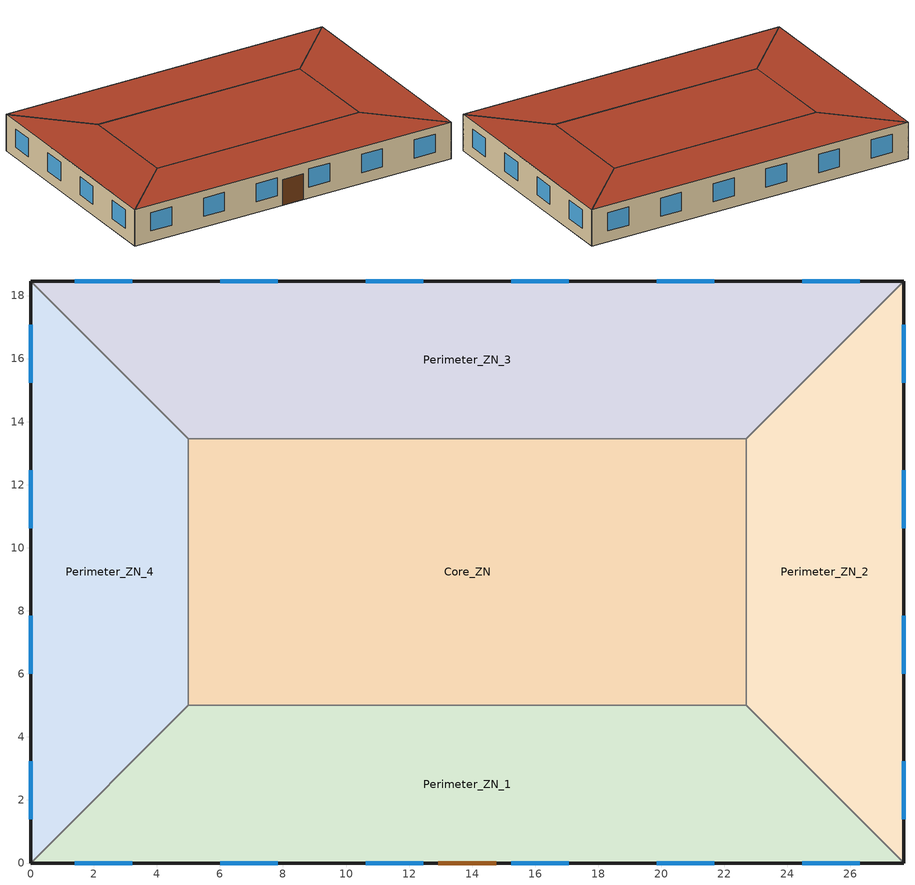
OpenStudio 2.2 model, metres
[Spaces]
Core_ZN
 floor ground: 22.69,13.46 22.69,5 5,5 5,13.46 z0
 wall to Perimeter_ZN_4: 5,13.46 5,5 z0:3.05
 wall to Perimeter_ZN_2: 22.69,5 22.69,13.46 z0:3.05
 wall to Perimeter_ZN_3: 22.69,13.46 5,13.46 z0:3.05
 wall to Perimeter_ZN_1: 5,5 22.69,5 z0:3.05
 roof outside: 22.69,5 22.69,13.46 5,13.46 5,5 z3.05
Perimeter_ZN_3
 floor ground: 27.69,18.46 22.69,13.46 5,13.46 0,18.46 z0
 wall outside: 27.69,18.46 0,18.46 z0:3.05
 wall to Perimeter_ZN_2: 22.69,13.46 27.69,18.46 z0:3.05
 wall to Perimeter_ZN_4: 0,18.46 5,13.46 z0:3.05
 window: 26.3,18.46 24.47,18.46 / 3.22,18.46 1.39,18.46 / 21.68,18.46 19.85,18.46 / 12.45,18.46 10.62,18.46 / 7.84,18.46 6.01,18.46 / 17.07,18.46 15.24,18.46 z0.9:2.42
 roof outside: 22.69,13.46 27.69,18.46 0,18.46 5,13.46 z3.05
Perimeter_ZN_2
 floor ground: 27.69,18.46 27.69,0 22.69,5 22.69,13.46 z0
 wall outside: 27.69,0 27.69,18.46 z0:3.05
 wall to Perimeter_ZN_1: 22.69,5 27.69,0 z0:3.05
 window: 27.69,1.39 27.69,3.22 / 27.69,6.01 27.69,7.84 / 27.69,10.62 27.69,12.45 / 27.69,15.24 27.69,17.07 z0.9:2.42
 roof outside: 27.69,0 27.69,18.46 22.69,13.46 22.69,5 z3.05
Perimeter_ZN_1
 floor ground: 22.69,5 27.69,0 0,0 5,5 z0
 wall outside: 0,0 27.69,0 z0:3.05
 wall to Perimeter_ZN_4: 5,5 0,0 z0:3.05
 window: 6.01,0 7.84,0 / 15.24,0 17.07,0 / 24.47,0 26.3,0 / 1.39,0 3.22,0 / 10.62,0 12.45,0 / 19.85,0 21.68,0 z0.9:2.42
 door: 12.93,0 14.76,0 z0:2.13
 roof outside: 27.69,0 22.69,5 5,5 0,0 z3.05
Perimeter_ZN_4
 floor ground: 0,18.46 5,13.46 5,5 0,0 z0
 wall outside: 0,18.46 0,0 z0:3.05
 window: 0,3.22 0,1.39 / 0,12.45 0,10.62 / 0,17.07 0,15.24 / 0,7.84 0,6.01 z0.9:2.42
 roof outside: 0,0 5,5 5,13.46 0,18.46 z3.05
[Site]
USA TX-HOUSTON: Latitude {deg}=29.97; Longitude {deg}=-95.37; Time Zone {hr}=-6; Elevation {m}=33; Terrain=City
[Building]
Ref Bldg Small Office Pre1980_v1.3_5.0: North Axis {deg}=0; Standards Number of Stories=1; Standards Number of Above Ground Stories=0; Standards Building Type=SmallOffice
[Space] Building Story=Building Story 1; Part of Total Floor Area=Yes
Name | Thermal Zone
Core_ZN | TZ-Core_ZN
Perimeter_ZN_2 | TZ-Perimeter_ZN_2
Perimeter_ZN_3 | TZ-Perimeter_ZN_3
Perimeter_ZN_1 | TZ-Perimeter_ZN_1
Perimeter_ZN_4 | TZ-Perimeter_ZN_4
[BuildingStory]
Building Story 1: Nominal Z Coordinate {m}=0
[ThermalZone] Use Ideal Air Loads=No
TZ-Perimeter_ZN_4; TZ-Perimeter_ZN_2; TZ-Core_ZN; TZ-Perimeter_ZN_1; TZ-Perimeter_ZN_3
[Sizing:Zone] Zone Cooling Design Supply Air Temperature Input Method=SupplyAirTemperature; Zone Cooling Design Supply Air Temperature {C}=14; Zone Cooling Design Supply Air Temperature Difference {deltaC}=11.11; Zone Heating Design Supply Air Temperature Input Method=SupplyAirTemperature; Zone Heating Design Supply Air Temperature {C}=40; Zone Heating Design Supply Air Temperature Difference {deltaC}=11.11; Zone Cooling Design Supply Air Humidity Ratio {kg-H2O/kg-air}=0.0085; Zone Heating Design Supply Air Humidity Ratio {kg-H2O/kg-air}=0.008; Cooling Design Air Flow Method=DesignDay; Heating Design Air Flow Method=DesignDay; Account for Dedicated Outdoor Air System=No; Dedicated Outdoor Air System Control Strategy=NeutralSupplyAir; Dedicated Outdoor Air Low Setpoint Temperature for Design {C}=autosize; Dedicated Outdoor Air High Setpoint Temperature for Design {C}=autosize
TZ-Perimeter_ZN_4; TZ-Perimeter_ZN_2; TZ-Core_ZN; TZ-Perimeter_ZN_1; TZ-Perimeter_ZN_3
